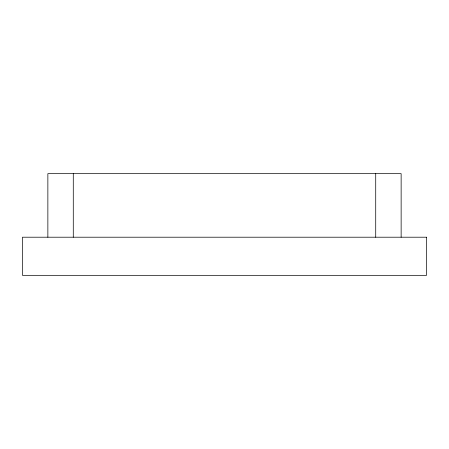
<?xml version="1.0" encoding="UTF-8"?>
<svg xmlns="http://www.w3.org/2000/svg" width="449" height="449" viewBox="0 0 449 449"><rect width="100%" height="100%" fill="white"/><g stroke="black" fill="none" stroke-linecap="round" stroke-linejoin="round"><path stroke-width="0.67" d="M401.137 237.207L401.137 173.668L47.863 173.668L47.863 237.207M375.718 173.668L375.718 237.207M73.282 173.668L73.282 237.207M426.55 237.207L22.45 237.207L22.45 275.332L426.55 275.332L426.55 237.207"/></g></svg>
